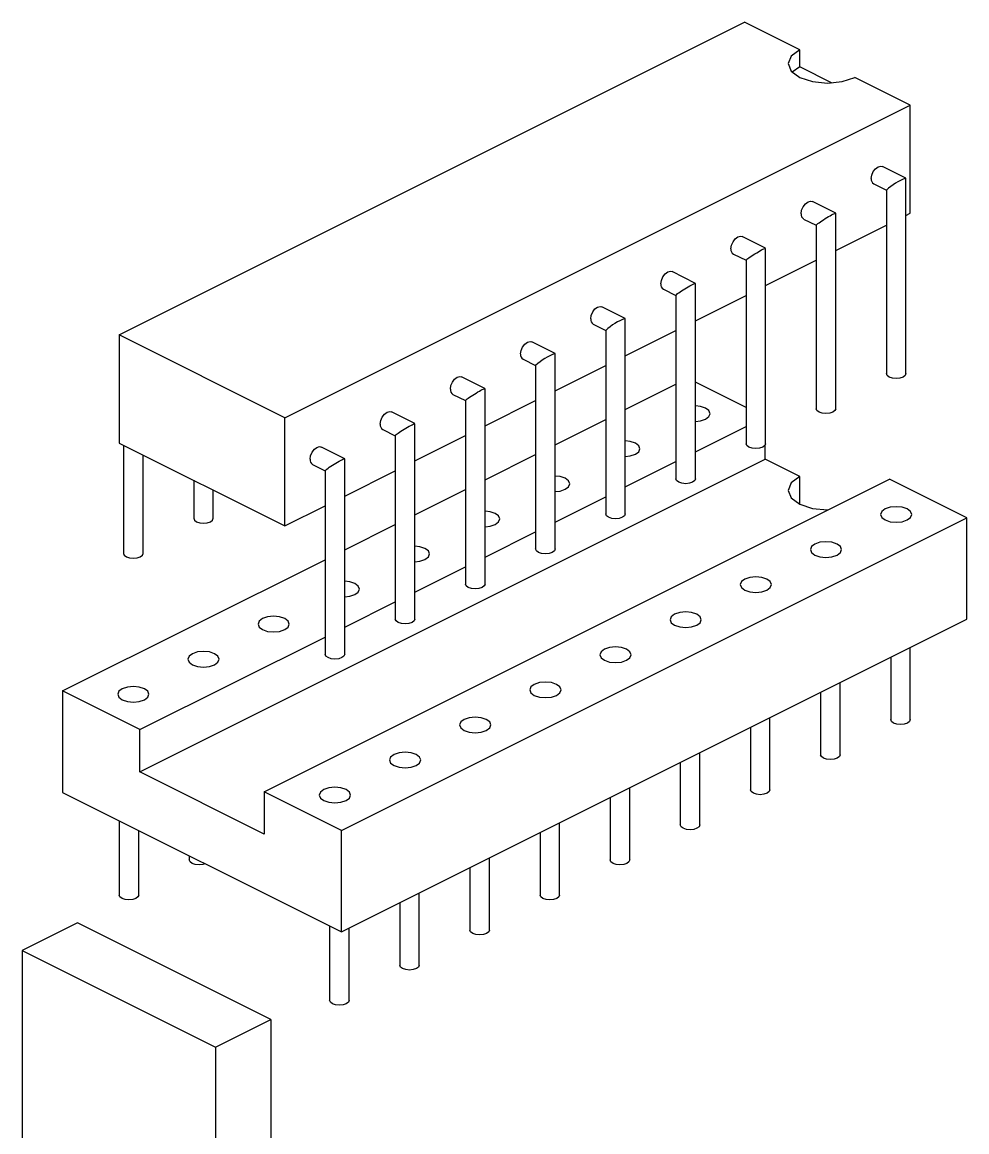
# Model space of a CAD drawing. Extents: x 0 to 151, y 0 to 186.
# Drawn here: x 86.5 to 110.69, y 157.61 to 186.02 of the extents above; entities that cross this region are included whole.
import ezdxf

# ---------------------------------------------------------------- set-up
doc = ezdxf.new("R2010")
doc.units = 0
doc.layers.get('0').update_dxf_attribs({"linetype": 'CONTINUOUS'})

msp = doc.modelspace()

# ---------------------------------------------------------------- linework, layer by layer
at = {"color": 7, "linetype": 'CONTINUOUS'}
for p, q in [((88.989, 178.017), (104.998, 186.021)), ((106.412, 185.314), (104.998, 186.021)), ((106.412, 184.881), (106.412, 185.314)), ((106.412, 184.881), (106.218, 184.744)), ((107.246, 184.464), (106.412, 184.881)), ((109.241, 183.9), (107.827, 184.607)), ((93.232, 175.895), (109.241, 183.9)), ((109.241, 181.129), (109.241, 183.9)), ((109.129, 182.029), (108.532, 182.328)), ((108.309, 181.88), (108.63, 181.72)), ((109.13, 177.024), (109.13, 182.027)), ((108.63, 181.721), (108.63, 177.024)), ((107.333, 181.131), (106.736, 181.43)), ((106.513, 180.982), (106.834, 180.822)), ((107.334, 176.126), (107.334, 181.129)), ((109.13, 181.073), (109.241, 181.129)), ((106.834, 180.823), (106.834, 176.126)), ((107.334, 180.175), (108.63, 180.823)), ((105.537, 180.233), (104.94, 180.532)), ((105.538, 175.228), (105.538, 180.231)), ((104.717, 180.084), (105.038, 179.924)), ((105.038, 179.925), (105.038, 175.228)), ((105.538, 179.277), (106.834, 179.925)), ((103.741, 179.335), (103.144, 179.634)), ((103.742, 174.33), (103.742, 179.333)), ((102.921, 179.186), (103.242, 179.026)), ((103.242, 179.027), (103.242, 174.33)), ((103.742, 178.379), (105.038, 179.027)), ((101.945, 178.437), (101.348, 178.736)), ((101.946, 173.432), (101.946, 178.435)), ((101.125, 178.288), (101.446, 178.128)), ((101.446, 178.129), (101.446, 173.432)), ((101.946, 177.481), (103.242, 178.129)), ((93.232, 175.895), (88.989, 178.017)), ((88.989, 178.017), (88.989, 175.245)), ((100.149, 177.539), (99.552, 177.838)), ((99.329, 177.39), (99.65, 177.23)), ((100.15, 172.534), (100.15, 177.537)), ((99.65, 177.231), (99.65, 172.534)), ((100.15, 176.583), (101.446, 177.231)), ((98.353, 176.641), (97.756, 176.939)), ((101.946, 176.102), (103.242, 176.75)), ((105.038, 176.158), (103.742, 176.806)), ((97.533, 176.492), (97.854, 176.332)), ((98.354, 171.636), (98.354, 176.639)), ((97.854, 176.333), (97.854, 171.636)), ((98.354, 175.685), (99.65, 176.333)), ((93.232, 173.124), (93.232, 175.895)), ((96.557, 175.743), (95.96, 176.041)), ((95.737, 175.594), (96.058, 175.434)), ((96.558, 170.738), (96.558, 175.741)), ((100.15, 175.204), (101.446, 175.852)), ((103.742, 175.02), (105.038, 175.668)), ((96.058, 175.435), (96.058, 170.738)), ((96.558, 174.787), (97.854, 175.435)), ((88.989, 175.245), (93.232, 173.124)), ((89.1, 175.19), (89.1, 172.421)), ((94.761, 174.845), (94.164, 175.143)), ((105.529, 174.831), (105.529, 175.194)), ((89.52, 166.826), (105.529, 174.831)), ((89.6, 172.421), (89.6, 174.94)), ((94.762, 169.84), (94.762, 174.843)), ((98.354, 174.306), (99.65, 174.954)), ((101.946, 174.122), (103.242, 174.77)), ((106.412, 174.389), (105.529, 174.831)), ((93.94, 174.696), (94.262, 174.536)), ((94.262, 174.537), (94.262, 169.84)), ((94.762, 173.889), (96.058, 174.537)), ((90.896, 174.292), (90.896, 173.319)), ((92.702, 166.318), (108.711, 174.322)), ((106.412, 173.682), (106.412, 174.389)), ((110.69, 173.332), (108.711, 174.322)), ((91.396, 173.319), (91.396, 174.042)), ((96.558, 173.408), (97.854, 174.056)), ((100.15, 173.224), (101.446, 173.872)), ((93.232, 173.124), (94.262, 173.639)), ((94.682, 165.328), (110.69, 173.332)), ((110.69, 170.734), (110.69, 173.332)), ((94.762, 172.51), (96.058, 173.158)), ((98.354, 172.326), (99.65, 172.974)), ((87.54, 168.899), (94.262, 172.26)), ((96.558, 171.428), (97.854, 172.076)), ((94.762, 170.53), (96.058, 171.178)), ((94.682, 162.73), (110.69, 170.734)), ((89.52, 167.909), (94.262, 170.28)), ((109.243, 168.164), (109.243, 170.011)), ((108.743, 169.761), (108.743, 168.164)), ((107.447, 167.266), (107.447, 169.113)), ((87.54, 168.899), (87.54, 166.301)), ((89.52, 167.909), (87.54, 168.899)), ((106.947, 168.863), (106.947, 167.266)), ((105.651, 166.368), (105.651, 168.215)), ((89.52, 166.826), (89.52, 167.909)), ((105.151, 167.965), (105.151, 166.368)), ((103.355, 167.067), (103.355, 165.47)), ((103.855, 165.47), (103.855, 167.317)), ((92.702, 165.235), (89.52, 166.826)), ((87.54, 166.301), (94.682, 162.73)), ((94.682, 165.328), (92.702, 166.318)), ((92.702, 166.318), (92.702, 165.235)), ((102.059, 164.572), (102.059, 166.419)), ((101.559, 166.169), (101.559, 164.572)), ((88.987, 165.577), (88.987, 163.674)), ((100.263, 163.674), (100.263, 165.521)), ((89.487, 163.674), (89.487, 165.327)), ((94.682, 162.73), (94.682, 165.328)), ((99.763, 165.271), (99.763, 163.674)), ((90.783, 164.679), (90.783, 164.572)), ((98.467, 162.776), (98.467, 164.623)), ((97.967, 164.373), (97.967, 162.776)), ((96.671, 161.878), (96.671, 163.724)), ((96.171, 163.474), (96.171, 161.878)), ((87.918, 162.96), (86.504, 162.253)), ((92.868, 160.486), (87.918, 162.96)), ((94.375, 162.883), (94.375, 160.98)), ((94.875, 160.98), (94.875, 162.826)), ((86.504, 162.253), (86.504, 156.191)), ((86.504, 162.253), (91.454, 159.778)), ((91.454, 159.778), (92.868, 160.486)), ((92.868, 160.486), (92.868, 154.423)), ((91.454, 159.778), (91.454, 153.716))]:
    msp.add_line(p, q, dxfattribs=at)
for points in [[(106.412, 185.314), (106.196, 185.152), (106.12, 184.96), (106.196, 184.769), (106.412, 184.607), (106.737, 184.499), (107.12, 184.46), (107.502, 184.499), (107.827, 184.607)], [(108.244, 182.016), (108.257, 182.105), (108.296, 182.195), (108.353, 182.27), (108.421, 182.321), (108.488, 182.338), (108.532, 182.328)], [(106.448, 181.118), (106.461, 181.207), (106.5, 181.297), (106.557, 181.372), (106.625, 181.423), (106.692, 181.44), (106.736, 181.43)], [(106.836, 180.821), (106.835, 180.821), (106.835, 180.826), (106.843, 180.836), (106.858, 180.849), (106.879, 180.867), (106.907, 180.888), (106.941, 180.911), (106.979, 180.937), (107.02, 180.964), (107.062, 180.991), (107.106, 181.018), (107.149, 181.043), (107.19, 181.066), (107.228, 181.087), (107.261, 181.104), (107.289, 181.118), (107.311, 181.127), (107.326, 181.131), (107.333, 181.131)], [(104.652, 180.22), (104.665, 180.309), (104.704, 180.399), (104.761, 180.474), (104.829, 180.524), (104.896, 180.542), (104.94, 180.532)], [(105.039, 179.923), (105.039, 179.923), (105.039, 179.928), (105.047, 179.938), (105.062, 179.951), (105.083, 179.969), (105.111, 179.99), (105.145, 180.013), (105.183, 180.039), (105.223, 180.066), (105.266, 180.093), (105.31, 180.12), (105.353, 180.145), (105.394, 180.168), (105.432, 180.189), (105.465, 180.206), (105.493, 180.22), (105.515, 180.229), (105.53, 180.233), (105.537, 180.233)], [(102.856, 179.322), (102.869, 179.411), (102.908, 179.501), (102.965, 179.576), (103.033, 179.626), (103.1, 179.644), (103.144, 179.634)], [(103.243, 179.025), (103.243, 179.025), (103.243, 179.03), (103.251, 179.04), (103.266, 179.053), (103.287, 179.071), (103.315, 179.092), (103.349, 179.115), (103.386, 179.141), (103.427, 179.168), (103.47, 179.195), (103.514, 179.221), (103.557, 179.247), (103.598, 179.27), (103.636, 179.291), (103.669, 179.308), (103.697, 179.322), (103.719, 179.331), (103.734, 179.335), (103.741, 179.335)], [(101.06, 178.424), (101.073, 178.513), (101.111, 178.603), (101.169, 178.678), (101.236, 178.728), (101.304, 178.746), (101.348, 178.736)], [(99.264, 177.526), (99.277, 177.615), (99.315, 177.705), (99.373, 177.78), (99.44, 177.83), (99.508, 177.848), (99.552, 177.838)], [(109.057, 176.936), (108.976, 176.909), (108.88, 176.899), (108.785, 176.909), (108.704, 176.936), (108.649, 176.977), (108.63, 177.024)], [(109.13, 177.024), (109.111, 176.977), (109.057, 176.936)], [(97.468, 176.627), (97.481, 176.717), (97.519, 176.806), (97.577, 176.882), (97.644, 176.932), (97.712, 176.95), (97.756, 176.939)], [(97.855, 176.331), (97.855, 176.331), (97.855, 176.336), (97.863, 176.345), (97.877, 176.359), (97.899, 176.377), (97.927, 176.398), (97.961, 176.421), (97.998, 176.447), (98.039, 176.474), (98.082, 176.501), (98.126, 176.527), (98.169, 176.553), (98.21, 176.576), (98.247, 176.597), (98.281, 176.614), (98.309, 176.628), (98.331, 176.637), (98.345, 176.641), (98.353, 176.641)], [(103.742, 175.798), (103.871, 175.813), (104.001, 175.857), (104.088, 175.922), (104.118, 175.998), (104.088, 176.075), (104.001, 176.139), (103.871, 176.183), (103.742, 176.198)], [(95.672, 175.729), (95.685, 175.819), (95.723, 175.908), (95.781, 175.984), (95.848, 176.034), (95.916, 176.052), (95.96, 176.041)], [(107.261, 176.038), (107.18, 176.011), (107.084, 176.001), (106.989, 176.011), (106.907, 176.038), (106.853, 176.079), (106.834, 176.126)], [(107.334, 176.126), (107.315, 176.079), (107.261, 176.038)], [(96.059, 175.433), (96.059, 175.433), (96.059, 175.438), (96.066, 175.447), (96.081, 175.461), (96.103, 175.479), (96.131, 175.5), (96.165, 175.523), (96.202, 175.549), (96.243, 175.576), (96.286, 175.603), (96.33, 175.629), (96.373, 175.655), (96.414, 175.678), (96.451, 175.699), (96.485, 175.716), (96.513, 175.73), (96.535, 175.739), (96.549, 175.743), (96.557, 175.743)], [(101.946, 174.9), (102.075, 174.915), (102.205, 174.959), (102.292, 175.024), (102.322, 175.1), (102.292, 175.177), (102.205, 175.241), (102.075, 175.285), (101.946, 175.3)], [(93.875, 174.831), (93.889, 174.921), (93.927, 175.01), (93.985, 175.086), (94.052, 175.136), (94.12, 175.154), (94.164, 175.143)], [(105.465, 175.14), (105.384, 175.113), (105.288, 175.103), (105.193, 175.113), (105.111, 175.14), (105.057, 175.181), (105.038, 175.228)], [(105.538, 175.228), (105.519, 175.181), (105.465, 175.14)], [(94.263, 174.535), (94.263, 174.535), (94.263, 174.54), (94.27, 174.549), (94.285, 174.563), (94.307, 174.581), (94.335, 174.602), (94.368, 174.625), (94.406, 174.651), (94.447, 174.678), (94.49, 174.705), (94.534, 174.731), (94.577, 174.757), (94.618, 174.78), (94.655, 174.801), (94.689, 174.818), (94.717, 174.832), (94.738, 174.841), (94.753, 174.845), (94.761, 174.845)], [(100.15, 174.002), (100.279, 174.017), (100.409, 174.061), (100.496, 174.125), (100.526, 174.202), (100.496, 174.279), (100.409, 174.343), (100.279, 174.387), (100.15, 174.402)], [(103.669, 174.242), (103.588, 174.215), (103.492, 174.205), (103.396, 174.215), (103.315, 174.242), (103.261, 174.283), (103.242, 174.33)], [(103.742, 174.33), (103.723, 174.283), (103.669, 174.242)], [(106.412, 174.389), (106.196, 174.227), (106.12, 174.035), (106.196, 173.844), (106.412, 173.682), (106.737, 173.573), (107.12, 173.535), (107.137, 173.535)], [(109.163, 173.276), (109.25, 173.341), (109.28, 173.417), (109.25, 173.494), (109.163, 173.559), (109.033, 173.602), (108.88, 173.617), (108.727, 173.602), (108.597, 173.559), (108.511, 173.494), (108.48, 173.417), (108.511, 173.341), (108.597, 173.276), (108.727, 173.232), (108.88, 173.217), (109.033, 173.232), (109.163, 173.276)], [(90.896, 173.319), (90.915, 173.271), (90.969, 173.231), (91.05, 173.204), (91.146, 173.194), (91.242, 173.204), (91.323, 173.231)], [(91.323, 173.231), (91.377, 173.271), (91.396, 173.319)], [(98.354, 173.104), (98.483, 173.119), (98.613, 173.163), (98.7, 173.227), (98.73, 173.304), (98.7, 173.381), (98.613, 173.445), (98.483, 173.489), (98.354, 173.504)], [(101.873, 173.344), (101.792, 173.317), (101.696, 173.307), (101.6, 173.317), (101.519, 173.344), (101.465, 173.385), (101.446, 173.432)], [(101.946, 173.432), (101.927, 173.385), (101.873, 173.344)], [(96.558, 172.206), (96.687, 172.221), (96.817, 172.265), (96.904, 172.329), (96.934, 172.406), (96.904, 172.483), (96.817, 172.547), (96.687, 172.591), (96.558, 172.606)], [(100.077, 172.446), (99.996, 172.419), (99.9, 172.409), (99.804, 172.419), (99.723, 172.446), (99.669, 172.487), (99.65, 172.534)], [(100.15, 172.534), (100.131, 172.487), (100.077, 172.446)], [(107.367, 172.378), (107.454, 172.443), (107.484, 172.519), (107.454, 172.596), (107.367, 172.661), (107.237, 172.704), (107.084, 172.719), (106.931, 172.704), (106.801, 172.661), (106.715, 172.596), (106.684, 172.519), (106.715, 172.443), (106.801, 172.378), (106.931, 172.334), (107.084, 172.319), (107.237, 172.334), (107.367, 172.378)], [(89.1, 172.421), (89.119, 172.373), (89.173, 172.333), (89.254, 172.306), (89.35, 172.296), (89.446, 172.306), (89.527, 172.333)], [(89.527, 172.333), (89.581, 172.373), (89.6, 172.421)], [(94.762, 171.308), (94.891, 171.323), (95.021, 171.367), (95.108, 171.431), (95.138, 171.508), (95.108, 171.584), (95.021, 171.649), (94.891, 171.693), (94.762, 171.708)], [(98.281, 171.548), (98.2, 171.521), (98.104, 171.511), (98.008, 171.521), (97.927, 171.548), (97.873, 171.588), (97.854, 171.636)], [(98.354, 171.636), (98.335, 171.588), (98.281, 171.548)], [(105.571, 171.48), (105.658, 171.545), (105.688, 171.621), (105.658, 171.698), (105.571, 171.762), (105.441, 171.806), (105.288, 171.821), (105.135, 171.806), (105.005, 171.762), (104.919, 171.698), (104.888, 171.621), (104.919, 171.545), (105.005, 171.48), (105.135, 171.436), (105.288, 171.421), (105.441, 171.436), (105.571, 171.48)], [(92.659, 170.751), (92.573, 170.686), (92.542, 170.61), (92.573, 170.533), (92.659, 170.468), (92.789, 170.425), (92.942, 170.41), (93.095, 170.425), (93.225, 170.468), (93.312, 170.533), (93.342, 170.61), (93.312, 170.686), (93.225, 170.751), (93.095, 170.795), (92.942, 170.81), (92.789, 170.795), (92.659, 170.751)], [(103.775, 170.582), (103.862, 170.647), (103.892, 170.723), (103.862, 170.8), (103.775, 170.864), (103.645, 170.908), (103.492, 170.923), (103.339, 170.908), (103.209, 170.864), (103.123, 170.8), (103.092, 170.723), (103.123, 170.647), (103.209, 170.582), (103.339, 170.538), (103.492, 170.523), (103.645, 170.538), (103.775, 170.582)], [(96.485, 170.65), (96.404, 170.623), (96.308, 170.613), (96.212, 170.623), (96.131, 170.65), (96.077, 170.69), (96.058, 170.738)], [(96.558, 170.738), (96.539, 170.69), (96.485, 170.65)], [(90.863, 169.853), (90.777, 169.788), (90.746, 169.712), (90.777, 169.635), (90.863, 169.57), (90.993, 169.527), (91.146, 169.512), (91.299, 169.527), (91.429, 169.57), (91.516, 169.635), (91.546, 169.712), (91.516, 169.788), (91.429, 169.853), (91.299, 169.897), (91.146, 169.912), (90.993, 169.897), (90.863, 169.853)], [(101.979, 169.684), (102.066, 169.748), (102.096, 169.825), (102.066, 169.902), (101.979, 169.966), (101.849, 170.01), (101.696, 170.025), (101.543, 170.01), (101.413, 169.966), (101.327, 169.902), (101.296, 169.825), (101.327, 169.748), (101.413, 169.684), (101.543, 169.64), (101.696, 169.625), (101.849, 169.64), (101.979, 169.684)], [(94.689, 169.752), (94.608, 169.725), (94.512, 169.715), (94.416, 169.725), (94.335, 169.752), (94.281, 169.792), (94.262, 169.84)], [(94.762, 169.84), (94.743, 169.792), (94.689, 169.752)], [(100.183, 168.786), (100.27, 168.85), (100.3, 168.927), (100.27, 169.004), (100.183, 169.068), (100.053, 169.112), (99.9, 169.127), (99.747, 169.112), (99.617, 169.068), (99.53, 169.004), (99.5, 168.927), (99.53, 168.85), (99.617, 168.786), (99.747, 168.742), (99.9, 168.727), (100.053, 168.742), (100.183, 168.786)], [(89.067, 168.955), (88.98, 168.89), (88.95, 168.814), (88.98, 168.737), (89.067, 168.672), (89.197, 168.629), (89.35, 168.614), (89.503, 168.629), (89.633, 168.672), (89.72, 168.737), (89.75, 168.814), (89.72, 168.89), (89.633, 168.955), (89.503, 168.999), (89.35, 169.014), (89.197, 168.999), (89.067, 168.955)], [(98.387, 167.888), (98.474, 167.952), (98.504, 168.029), (98.474, 168.106), (98.387, 168.17), (98.257, 168.214), (98.104, 168.229), (97.951, 168.214), (97.821, 168.17), (97.734, 168.106), (97.704, 168.029), (97.734, 167.952), (97.821, 167.888), (97.951, 167.844), (98.104, 167.829), (98.257, 167.844), (98.387, 167.888)], [(109.243, 168.164), (109.224, 168.117), (109.17, 168.076), (109.089, 168.049), (108.993, 168.039), (108.898, 168.049), (108.817, 168.076), (108.762, 168.117), (108.743, 168.164), (108.743, 168.164)], [(96.591, 166.99), (96.677, 167.054), (96.708, 167.131), (96.677, 167.207), (96.591, 167.272), (96.461, 167.316), (96.308, 167.331), (96.155, 167.316), (96.025, 167.272), (95.938, 167.207), (95.908, 167.131), (95.938, 167.054), (96.025, 166.99), (96.155, 166.946), (96.308, 166.931), (96.461, 166.946), (96.591, 166.99)], [(107.447, 167.266), (107.428, 167.219), (107.374, 167.178), (107.293, 167.151), (107.197, 167.141), (107.102, 167.151), (107.021, 167.178), (106.966, 167.219), (106.947, 167.266), (106.947, 167.266)], [(94.795, 166.092), (94.881, 166.156), (94.912, 166.233), (94.881, 166.309), (94.795, 166.374), (94.665, 166.418), (94.512, 166.433), (94.359, 166.418), (94.229, 166.374), (94.142, 166.309), (94.112, 166.233), (94.142, 166.156), (94.229, 166.092), (94.359, 166.048), (94.512, 166.033), (94.665, 166.048), (94.795, 166.092)], [(105.651, 166.368), (105.632, 166.321), (105.578, 166.28), (105.497, 166.253), (105.401, 166.243), (105.306, 166.253), (105.225, 166.28), (105.17, 166.321), (105.151, 166.368)], [(103.855, 165.47), (103.836, 165.422), (103.782, 165.382), (103.701, 165.355), (103.605, 165.345), (103.51, 165.355), (103.429, 165.382), (103.374, 165.422), (103.355, 165.47)], [(91.191, 164.475), (91.129, 164.457), (91.033, 164.447), (90.937, 164.457), (90.856, 164.484), (90.802, 164.524), (90.783, 164.572)], [(102.059, 164.572), (102.04, 164.524), (101.986, 164.484), (101.905, 164.457), (101.809, 164.447), (101.714, 164.457), (101.632, 164.484), (101.578, 164.524), (101.559, 164.572)], [(89.414, 163.586), (89.333, 163.559), (89.237, 163.549), (89.141, 163.559), (89.06, 163.586), (89.006, 163.626), (88.987, 163.674)], [(89.487, 163.674), (89.468, 163.626), (89.414, 163.586)], [(100.263, 163.674), (100.244, 163.626), (100.19, 163.586), (100.109, 163.559), (100.013, 163.549), (99.918, 163.559), (99.836, 163.586), (99.782, 163.626), (99.763, 163.674)], [(98.467, 162.776), (98.448, 162.728), (98.394, 162.688), (98.313, 162.661), (98.217, 162.651), (98.121, 162.661), (98.04, 162.688), (97.986, 162.728), (97.967, 162.776), (97.967, 162.776)], [(96.671, 161.878), (96.652, 161.83), (96.598, 161.79), (96.517, 161.763), (96.421, 161.753), (96.325, 161.763), (96.244, 161.79), (96.19, 161.83), (96.171, 161.878), (96.171, 161.878)], [(94.875, 160.98), (94.856, 160.932), (94.802, 160.892), (94.721, 160.865), (94.625, 160.855), (94.529, 160.865), (94.448, 160.892), (94.394, 160.932), (94.375, 160.98), (94.375, 160.98)]]:
    msp.add_lwpolyline(points, dxfattribs=at)
for centre, radius, start, end in [((108.378, 181.997), 0.135, 172.0437, 239.2869), ((109.578, 180.734), 1.368, 109.1123, 133.8518), ((106.582, 181.099), 0.135, 172.0445, 239.2849), ((104.786, 180.201), 0.135, 172.0445, 239.2849), ((102.99, 179.303), 0.135, 172.0445, 239.2849), ((101.194, 178.405), 0.135, 172.0445, 239.2849), ((102.394, 177.142), 1.368, 109.1123, 133.8518), ((99.398, 177.507), 0.135, 172.0423, 239.2872), ((100.598, 176.244), 1.368, 109.1124, 133.8517), ((97.602, 176.609), 0.135, 172.0423, 239.2872), ((95.806, 175.711), 0.135, 172.0411, 239.2884), ((94.01, 174.813), 0.135, 172.0434, 239.2861)]:
    msp.add_arc(centre, radius, start, end, dxfattribs=at)

doc.saveas('drawing.dxf')
